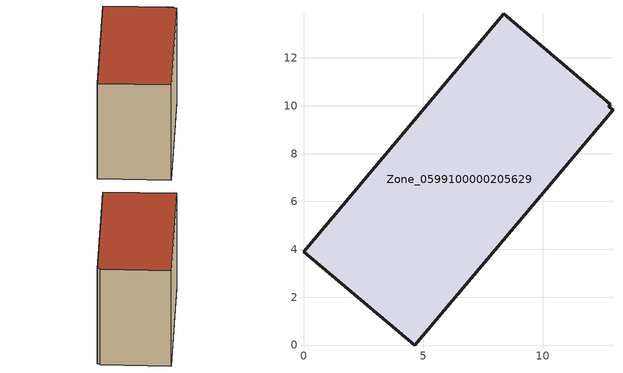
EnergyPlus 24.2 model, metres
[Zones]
Zone_0599100000205629
 floor ground (C_G): 12.82,10.07 12.75,9.96 12.94,9.82 4.65,0 0,3.9 8.37,13.84 z0
 wall outside (C_F): 12.82,10.07 8.37,13.84 0,3.9 4.65,0 12.94,9.82 12.75,9.96 12.82,10.07 z0:9
 roof outside (C_R): 12.75,9.96 12.82,10.07 8.37,13.84 0,3.9 4.65,0 12.94,9.82 z9
[BUILDING]
Pand.0599100000205629: North Axis=0; Terrain=City; Loads Convergence Tolerance Value=0.04; Temperature Convergence Tolerance Value=0.4; Solar Distribution=FullExterior; Maximum Number of Warmup Days=25; Minimum Number of Warmup Days=1
[Site:Location]
Rotterdam.The.Hague.AP_ZH_NLD Design_Conditions: Latitude=51.96; Longitude=4.45; Time Zone=1; Elevation=-4.5
[SITE:GROUNDTEMPERATURE:BUILDINGSURFACE]
18, 18, 18, 18, 18, 18, 18, 18, 18, 18, 18, 18
[MATERIAL] Thermal Absorptance=0.9; Solar Absorptance=0.7; Visible Absorptance=0.7
Name | Roughness | Thickness | Conductivity | Density | Specific Heat
G.TI.1946-1964 | MediumSmooth | 0.15 | 1 | 540 | 1210
F.TI.1946-1964 | Rough | 0.3 | 0.857143 | 1920 | 840
R.TI.1946-1964 | MediumRough | 0.2 | 0.277778 | 1500 | 1000
[CONSTRUCTION]
C_G: G.TI.1946-1964
C_F: F.TI.1946-1964
C_R: R.TI.1946-1964
[ZONE]
Zone_0599100000205629: Type=1; Multiplier=1; Ceiling Height=Autocalculate; Volume=Autocalculate; Floor Area=autocalculate; Part of Total Floor Area=Yes
[ZONEINFILTRATION:DESIGNFLOWRATE]
Infil_Zone_0599100000205629: Zone or ZoneList or Space or SpaceList=Zone_0599100000205629; Schedule=AlwaysOn; Design Flow Rate Calculation Method=Flow/Area; Flow Rate per Floor Area=0.003; Constant Term Coefficient=1; Temperature Term Coefficient=0; Velocity Term Coefficient=0; Velocity Squared Term Coefficient=0
[HVACTEMPLATE:ZONE:IDEALLOADSAIRSYSTEM]
Zone_0599100000205629: Maximum Heating Supply Air Temperature=50; Minimum Cooling Supply Air Temperature=13; Maximum Heating Supply Air Humidity Ratio=0.0156; Minimum Cooling Supply Air Humidity Ratio=0.0077; Heating Limit=NoLimit; Cooling Limit=NoLimit; Dehumidification Control Type=ConstantSensibleHeatRatio; Cooling Sensible Heat Ratio=0.7; Dehumidification Setpoint=60; Humidification Control Type=None; Humidification Setpoint=30; Outdoor Air Method=None; Outdoor Air Flow Rate per Person=0.00944; Outdoor Air Flow Rate per Zone Floor Area=0; Outdoor Air Flow Rate per Zone=0; Demand Controlled Ventilation Type=None; Outdoor Air Economizer Type=NoEconomizer; Heat Recovery Type=None; Sensible Heat Recovery Effectiveness=0.7; Latent Heat Recovery Effectiveness=0.65
[ZONECONTROL:THERMOSTAT]
ThermostatControl_Zone_0599100000205629: Zone or ZoneList=Zone_0599100000205629; Control Type Schedule=DualSetpointControlType; Control 1=Thermostat_Zone_0599100000205629; Temperature Difference Between Cutout And Setpoint=0
[THERMOSTATSETPOINT:DUALSETPOINT]
Thermostat_Zone_0599100000205629: Heating Setpoint Temperature Schedule=HeatingSetpoint_Zone_0599100000205629; Cooling Setpoint Temperature Schedule=CoolingSetpoint_Zone_0599100000205629
[SCHEDULE:COMPACT]
HeatingSetpoint_Zone_0599100000205629: Through: 12/31, For: AllDays, Until: 24:00, 21
CoolingSetpoint_Zone_0599100000205629: Through: 12/31, For: AllDays, Until: 24:00, 24
DualSetpointControlType: Through: 12/31, For: AllDays, Until: 24:00, 4
AlwaysOn: Through: 12/31, For: AllDays, Until: 24:00, 1
